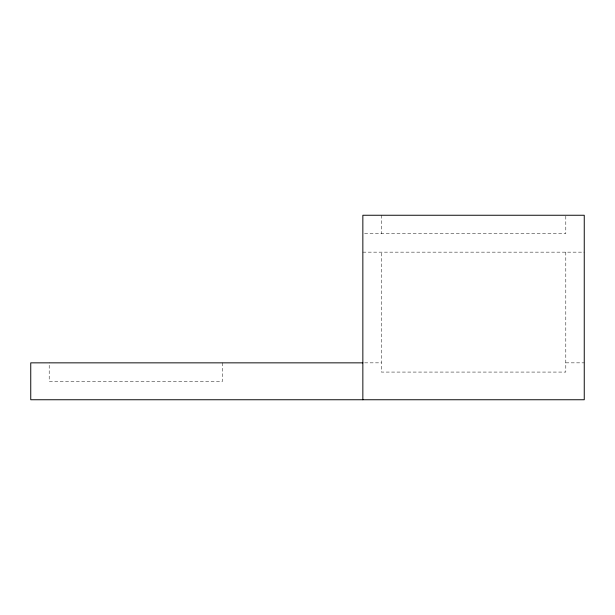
<?xml version="1.0" encoding="UTF-8"?>
<svg xmlns="http://www.w3.org/2000/svg" width="615" height="615" viewBox="0 0 615 615"><rect width="100%" height="100%" fill="white"/><g stroke="black" fill="none" stroke-linecap="round" stroke-linejoin="round"><path stroke-width="0.46" stroke-dasharray="3.08 2.31" d="M364.61 233.7L565.8 233.7L565.8 215.25M362.85 252.15L584.25 252.15M364.695 362.85L381.3 362.85M565.8 362.85L584.25 362.85M565.8 252.15L565.8 372.075L381.3 372.075L381.3 252.15M381.3 215.25L381.3 233.7M222.63 362.85L222.63 381.3L49.2 381.3L49.2 362.85"/><path stroke-width="0.92" d="M362.85 362.85L30.75 362.85L30.75 399.75L584.25 399.75L584.25 215.25L362.85 215.25L362.85 399.75"/></g></svg>
